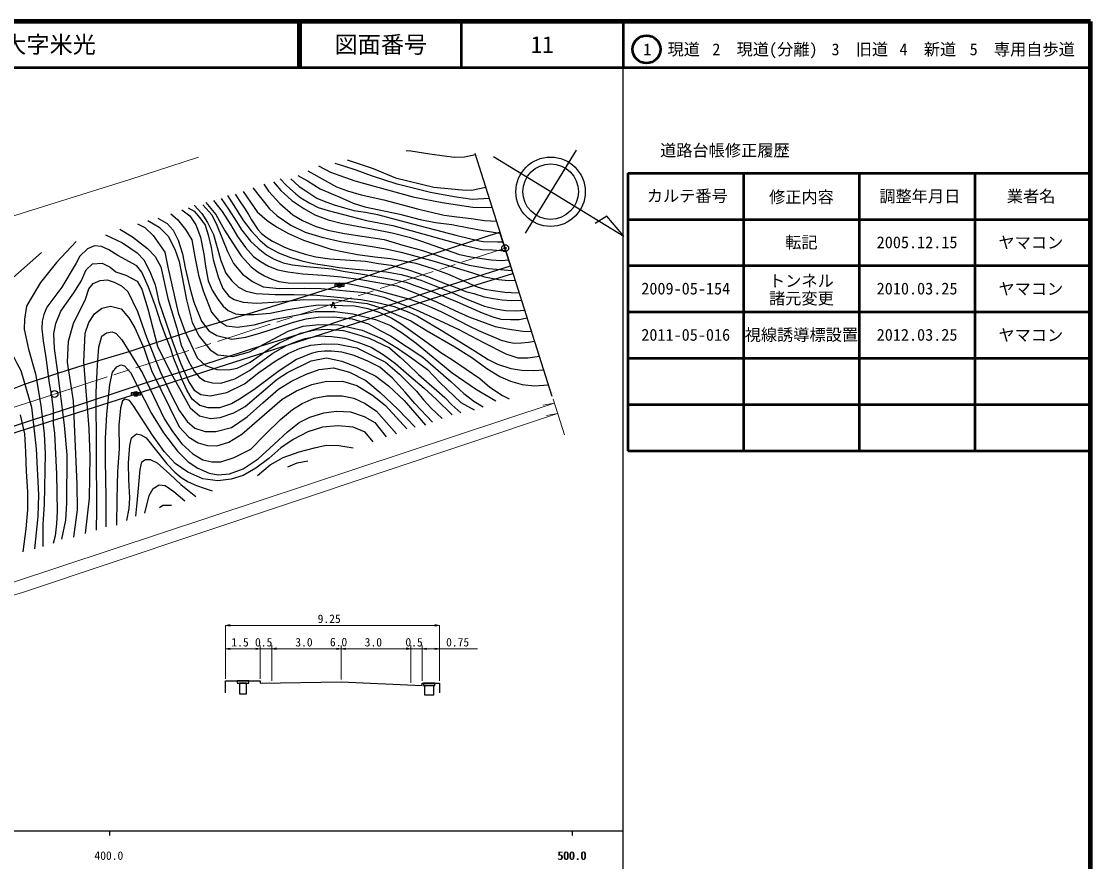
# Model space of a CAD drawing. Units: millimetres at full size, sheet at 1:1000, with parts at other scales. Extents: x 40000 to 680000, y 20000 to 380000.
# Drawn here: x 448944 to 680000, y 198357 to 380000 of the extents above; entities that cross this region are included whole.
import ezdxf
from ezdxf.enums import TextEntityAlignment as Align

# ---------------------------------------------------------------- set-up
doc = ezdxf.new("R2010")
doc.units = ezdxf.units.MM
doc.header["$LTSCALE"] = 1000
doc.header["$PDMODE"] = 32
doc.header["$PDSIZE"] = 500
doc.linetypes.add('CHAIN', pattern=[18.5, 12, -1.5, 3.5, -1.5])
for name, color, linetype, lineweight in [('M-BGD', 7, 'Continuous', 25), ('M-BMK', 2, 'CHAIN', 13), ('M-BMK-OTRS', 5, 'Continuous', 25), ('M-BMK-SRVR', 3, 'Continuous', 25), ('M-STR-HTXT', 7, 'Continuous', 13), ('M-TTL', 2, 'Continuous', 140), ('M-TTL-BAND', 7, 'Continuous', 25), ('M-TTL-FRAM', 2, 'Continuous', 50), ('M-TTL-LINE', 7, 'Continuous', 50)]:
    doc.layers.add(name, color=color, linetype=linetype, lineweight=lineweight)
doc.layers.add('M-OTRS', color=6, linetype='Continuous')
doc.layers.add('M-TTL-TXT', color=7, linetype='Continuous')
doc.styles.add('ＭＳ ゴシック', font='')
doc.styles.get('ＭＳ ゴシック').set_extended_font_data('MS Gothic')

# ---------------------------------------------------------------- blocks, each defined once
blk = doc.blocks.new('open_arrow')
at = {"color": 0, "linetype": 'Continuous', "lineweight": -2}
blk.add_lwpolyline([(7.5, 1.25), (0, 0), (7.5, -1.25)], dxfattribs=at)

msp = doc.modelspace()

# ---------------------------------------------------------------- hatches: boundary and pattern name
at = {"layer": 'M-BGD'}
for points in [[(518197, 322978, -1), (517197, 322978, -1)], [(474186, 299473, -1), (473186, 299473, -1)]]:
    msp.add_hatch(color=256, dxfattribs=at).paths.add_polyline_path(points)

# ---------------------------------------------------------------- linework, layer by layer
for p, q in [((552277, 334414), (555145, 325522)), ((516457, 318176), (516958, 318176))]:
    msp.add_line(p, q, dxfattribs=at)
for points in [[(547081, 351155), (544731, 350665), (542523, 350568), (540283, 350830), (537173, 351305), (534493, 351761), (533099, 351921), (532068, 351988)], [(550086, 341683), (546372, 341519), (542467, 342038), (537356, 342973), (530147, 344841), (524593, 346611), (521310, 347857), (518630, 348687), (516761, 349248)], [(519367, 350053), (524964, 348184), (529790, 346197), (538105, 344124), (544195, 343596), (546218, 343545), (549308, 344135)], [(508677, 346682), (510783, 345499), (513510, 343835), (518242, 341779), (520630, 340688), (523137, 339887), (530747, 338356), (535100, 337198), (538409, 336536), (541979, 336095), (545641, 335389), (548709, 334787), (551824, 334268), (552249, 334242), (552451, 334227)], [(510867, 347715), (514580, 345569), (517066, 344197), (519407, 343358), (522377, 342503), (527252, 341422), (530990, 340418), (534525, 339466), (536947, 338885), (540289, 338110), (543049, 337723), (546158, 337384), (549031, 336948), (551623, 336837)], [(550715, 339700), (546523, 339765), (539892, 340784), (533873, 341906), (521065, 345428), (515850, 347310), (513198, 348703)], [(501303, 344811), (502317, 343262), (504768, 340643), (507586, 338193), (509671, 336982), (512404, 335743), (515165, 334898), (518772, 334109), (527315, 332874), (531407, 331651), (535634, 330440), (541832, 328385), (545721, 327315), (549874, 326551), (555009, 326159)], [(503396, 345292), (505016, 343433), (507395, 341275), (509954, 339537), (512373, 338178), (515272, 337079), (518077, 336375), (521536, 335696), (525015, 335056), (529073, 334257), (532718, 333334), (535197, 332575), (543621, 329600), (546098, 329076), (550484, 328430), (552676, 328337), (554292, 328422)], [(504899, 345951), (506255, 344543), (508219, 342751), (509340, 341822), (511308, 340674), (513112, 339799), (515215, 339085), (523521, 336963)], [(507148, 345960), (508987, 344340), (510390, 343359), (512821, 341817), (514395, 341132), (516545, 340322), (518736, 339679), (520777, 339134), (523333, 338745), (525889, 338246), (532104, 336568), (542809, 333750), (546099, 333006), (547960, 332530), (548812, 332391), (551813, 332310), (553039, 332371)], [(493516, 342332), (496936, 336913), (498577, 334685), (500454, 332686), (502147, 331279), (504479, 329965), (507090, 328965), (509580, 328231), (512073, 327678), (515420, 327169), (517603, 326801), (521153, 326434), (524704, 326128), (527825, 325843), (530998, 325269), (532895, 324799), (535262, 324045), (542476, 321172), (544840, 320083), (549008, 318459), (551410, 317860), (553552, 317534), (555878, 317391), (557738, 317555)], [(495172, 342671), (496239, 340993), (497157, 339635), (498031, 338267), (498657, 337111), (500058, 335015), (500815, 334132), (502033, 333182), (503212, 332488), (504668, 331763), (505825, 331219), (507126, 330709), (510245, 329708), (512593, 329068), (515582, 328702), (523300, 328156), (526103, 327666), (528878, 327270), (532387, 326352), (534921, 325522), (537308, 324619), (540441, 323326), (542694, 322526), (545021, 321578), (546700, 321161), (548968, 320479), (550969, 320094), (552807, 319768), (554811, 319694), (557059, 319697)], [(496880, 343257), (498435, 340893), (499924, 338815), (502047, 336954), (504040, 335554), (506698, 334142), (509939, 332698), (515786, 330776), (518609, 330160), (521587, 329634), (525315, 329129), (528731, 328736), (534189, 327744), (537891, 326543), (541044, 325405), (547456, 322582), (549104, 322121), (550900, 321793), (553396, 321443), (554775, 321377), (556551, 321298)], [(498990, 344019), (502585, 339497), (504245, 337980), (507179, 335944), (510266, 334456), (513857, 333340), (518257, 332356), (521593, 331871), (524724, 331346), (527702, 330799), (531030, 330120), (538159, 328188), (546178, 325738), (549040, 324774), (552040, 324183), (554186, 324008), (555682, 324039)], [(484967, 339703), (486258, 338954), (487486, 337539), (488652, 335978), (489277, 333875), (489964, 331149), (490381, 328547), (491489, 324801), (492447, 322220), (493759, 320597), (494946, 319910), (496862, 319327), (499840, 319057), (504483, 319390), (509960, 319868), (517026, 319794), (523648, 318979), (526616, 318093), (533075, 315239), (536639, 313117), (542582, 309671), (546280, 307310), (549556, 304995), (552367, 303247), (554616, 302248), (557136, 301519), (559843, 301207), (562848, 301446)], [(486257, 340284), (487944, 338432), (489131, 336496), (490464, 333915), (492065, 328271), (493151, 325539), (494421, 323895), (495858, 322522), (497544, 321668), (499648, 321190), (503756, 320934), (507921, 320955), (512773, 320809), (522318, 319885), (525526, 319308), (529503, 318330), (532668, 317123), (534551, 316266), (537009, 314809), (540049, 313060), (546992, 308693), (549844, 306936), (551844, 305916), (554676, 304979), (557091, 304584), (559703, 304539), (561821, 304682)], [(488123, 340330), (490084, 338151), (491201, 335924), (493482, 330224), (494809, 327657), (496762, 325345), (498895, 323753), (501208, 322642), (504634, 322252), (510199, 322339), (513745, 322249), (523149, 321406), (527265, 320387), (533584, 317920), (537250, 316298), (543319, 313475), (548835, 310611), (553612, 308118), (556226, 307277), (558390, 307277), (560881, 307647)], [(488820, 340839), (490983, 338236), (492866, 334834), (495269, 331030), (496435, 329314), (498573, 326940), (500106, 325783), (501509, 324961), (503036, 324240), (504561, 323782), (506625, 323512), (519111, 323383), (523757, 322460), (528605, 321080), (532852, 319956), (535308, 319059), (537169, 318330), (539549, 317290), (541478, 316359), (545611, 314186), (547758, 313188), (552627, 311102), (554253, 310621), (555534, 310459), (557018, 310540), (558516, 310635), (559855, 310883)], [(490452, 341294), (492356, 338879), (494118, 336095), (495681, 333510), (497358, 331153), (499120, 329164), (500598, 328057), (502360, 327062), (504330, 326286), (506518, 325832), (509758, 325405), (514107, 325150), (518029, 324781), (522292, 324184), (530076, 322803), (534186, 321280), (538620, 319376), (542627, 317502), (545640, 316110), (551300, 314064), (553952, 313520), (557305, 313037), (559202, 312941)], [(492081, 341702), (493672, 339438), (495346, 336828), (496590, 334850), (498449, 332497), (500102, 330947), (501898, 329520), (503571, 328602), (505509, 327827), (507550, 327399), (510578, 326987), (516117, 326472), (518495, 326008), (522648, 325330), (528496, 324368), (532115, 323588), (534404, 322744), (537918, 321539), (540837, 320309), (543083, 319351), (548552, 316962), (550831, 316144), (552563, 315658), (554652, 315558), (556540, 315586), (558268, 315885)], [(478424, 337433), (480424, 336335), (481742, 334897), (482839, 332678), (483766, 329728), (484306, 326742), (485331, 322403), (486209, 319282), (487892, 315161), (489481, 313124), (491189, 312076), (494409, 311320), (497482, 311734), (500654, 312661), (504532, 313904), (507777, 314953), (510509, 315684), (513046, 316025), (516471, 316100), (520448, 315686), (523960, 314588), (526473, 313199), (528717, 312053), (535702, 307436), (541768, 302156), (544548, 299554), (546695, 297921), (548720, 296653)], [(481254, 338394), (482666, 337170), (484424, 335037), (485806, 332746), (486402, 329106), (487250, 325122), (488223, 321764), (490046, 317173), (491522, 315322), (493248, 314193), (495634, 313910), (499213, 314381), (503640, 315636), (507941, 316452), (512461, 317299), (516699, 317299), (520592, 316765), (525458, 315542), (528737, 314284), (531248, 312684), (534231, 310456), (542046, 304035), (547312, 300431), (551456, 297952)], [(483633, 339285), (485320, 337986), (486620, 336026), (487624, 333382), (488399, 329690), (488695, 327091), (489335, 323914), (490201, 321886), (491364, 319925), (492531, 318462), (493648, 317482), (495222, 316775), (496522, 316616), (499258, 316616), (502724, 316935), (506168, 317664), (510557, 318392), (513043, 318689), (521026, 318506), (523829, 317959), (526383, 317070), (528986, 315838), (530978, 314605), (536572, 310661), (539560, 308445), (542137, 306827), (547992, 302773), (550173, 300939), (552936, 299112), (554373, 298405)], [(470244, 335116), (472978, 333447), (476168, 330866), (477889, 329196), (479053, 326919), (480623, 320088), (482547, 313713), (483508, 310019), (485130, 306370), (486272, 304359), (487357, 303112), (488518, 302281), (490220, 301855), (492058, 301797), (495076, 302745), (498229, 304504), (500338, 306128), (503304, 308260), (506392, 310024), (508547, 310851), (510288, 311431), (513151, 312050), (516034, 311895), (518867, 311487), (521653, 310637), (524496, 309554), (527089, 308007), (529758, 306016), (532688, 303517), (535977, 300675), (538608, 298355), (542051, 294971)], [(474008, 336231), (475656, 335451), (477391, 333746), (479976, 330138), (480572, 326897), (482848, 316980), (484276, 313014), (486925, 307246), (488763, 305633), (491163, 304708), (493678, 304650), (495558, 305055), (498362, 306327), (502468, 309216), (504608, 310459), (509245, 312630), (512454, 313294), (515017, 313436), (518586, 313147), (521391, 312396), (524080, 311500), (528462, 309435), (530796, 307421), (532560, 305860), (534729, 303693), (540422, 298698), (541958, 297104), (543895, 295341)], [(476298, 336958), (478687, 335532), (480645, 333574), (482139, 330788), (483035, 328068), (484635, 319786), (485863, 314877), (487390, 311958), (489713, 309005), (491372, 307911), (494625, 307579), (498243, 308541), (506599, 313007), (509826, 314114), (513211, 314479), (517559, 314379), (522577, 313245), (526936, 311391), (530255, 309368), (533242, 307278), (536694, 304723), (539416, 301838), (543929, 297598), (546761, 295989)], [(523521, 336963), (529193, 335853), (544803, 331581), (548474, 330696), (550721, 330580), (552540, 330502), (553636, 330488)], [(447085, 300531), (449624, 301559), (456789, 303947), (462502, 305761), (472236, 308633), (486726, 313451), (499120, 317109), (511019, 320841), (519332, 323501), (532361, 327975), (552277, 334414)], [(467146, 333862), (470772, 332145), (473962, 329965), (475380, 328439), (476689, 325932), (477834, 323043), (478652, 319392), (481744, 310352), (483403, 305998), (485205, 301926), (486296, 300291), (487687, 299337), (489759, 299037), (493330, 299800), (497147, 301653), (500283, 304078), (503810, 306562), (506591, 308197), (509154, 309369), (511499, 309996), (514443, 310323), (517427, 310242), (521435, 309424), (527617, 306358), (530651, 303729), (534304, 300050), (535817, 298185), (537508, 296387), (539880, 294152)], [(460791, 332439), (456512, 327872), (453103, 323522), (450855, 319825), (450066, 318413), (449602, 315633), (449531, 313494), (450458, 309145), (452027, 303797), (453169, 296953), (453892, 290841), (454081, 286567), (453885, 275618), (453578, 271284), (453610, 266467)], [(537778, 293342), (533965, 297373), (531912, 299865), (529113, 302879), (526426, 305222), (523794, 306555), (520874, 307780), (518205, 308501), (515949, 308700), (514416, 308700), (513028, 308556), (511532, 308213), (508431, 306880), (504641, 304484), (499196, 300322), (496050, 298356), (494320, 297311), (491742, 296428), (489326, 296428), (487505, 296933), (485882, 298320), (484671, 300286), (483661, 302503), (482850, 304845), (481894, 307097), (481118, 309536), (480054, 312077), (479044, 314852), (477907, 318467), (476447, 322575), (474947, 325758), (473865, 327164), (469785, 329371), (467854, 330644), (466232, 331364), (464771, 331472), (463221, 330824), (461598, 329274), (460787, 327724), (457652, 322566), (454454, 318216), (453767, 316614), (453440, 315219), (453368, 313508), (453620, 310949), (454235, 307319), (454938, 301766), (455348, 299428), (455804, 296062), (455822, 293053), (456129, 291016), (456554, 282135), (456665, 274144), (456543, 271363), (456219, 268750), (455840, 267129)], [(453291, 330018), (445220, 322932), (443723, 320998), (443221, 318576), (443723, 315068), (444266, 312646), (446230, 309597), (447985, 306131), (448828, 304519), (451100, 296574), (452168, 287560), (452639, 277647), (452516, 272983), (451765, 265942)], [(438008, 289463), (451560, 293915), (457848, 295928), (463304, 297746), (475998, 301929), (484603, 304616), (491872, 306960), (498668, 309185), (504280, 310975), (513492, 313832), (518385, 315469), (529479, 319006), (538952, 322193), (554618, 327154)], [(457720, 268069), (458563, 272137), (458783, 275874), (458873, 286317), (458233, 292743), (456719, 304684), (456106, 309280), (455961, 312517), (456364, 314679), (457464, 317353), (460287, 321311), (461827, 323839), (462963, 326294), (464283, 327576), (466373, 327760), (468133, 326844), (469379, 325854), (471505, 325158), (473962, 323839), (474952, 322117), (476235, 317830), (478362, 309786), (480781, 304822), (485446, 296429), (487465, 294732), (489811, 294183), (491864, 294366), (494871, 295355), (497290, 296748), (504227, 302624), (506456, 304113), (511584, 306610), (514896, 307231), (518201, 306570), (521354, 305288), (525570, 303272), (528246, 301184), (531692, 298032), (536238, 292683)], [(289567, 252486), (303813, 252813), (314263, 253754), (321775, 254827), (339980, 258271), (349857, 260871), (358796, 263386), (382274, 270252), (404163, 277270), (438379, 287966), (446468, 290741), (474695, 299797), (491435, 305238), (513766, 312383), (532442, 318387), (541844, 321410), (555145, 325522)], [(460253, 268467), (461060, 274403), (460986, 279972), (460426, 292924), (460216, 297946), (458879, 306342), (459153, 310858), (460181, 314718), (462769, 319948), (463554, 322157), (464434, 323329), (465974, 323952), (467477, 324099), (468980, 323622), (470557, 322816), (471913, 321570), (474039, 317247), (475982, 311750), (478952, 304312), (481413, 299095), (483100, 295797), (484755, 293518), (486441, 292089), (488677, 291319), (490950, 291319), (494323, 292236), (497733, 294544), (501142, 297512), (504479, 300517), (507301, 302239), (510308, 303631), (513277, 304730), (516357, 305097), (519840, 304181), (523377, 302347), (526493, 299782), (530269, 296191), (534009, 292270)], [(517251, 323203), (516697, 323203), (516697, 322753), (517251, 322753)], [(518697, 322978), (518697, 323203), (518144, 323203)], [(518144, 322753), (518697, 322753), (518697, 322978)], [(515932, 318176), (516320, 319364), (516708, 318176)], [(462809, 269316), (463699, 276954), (463810, 285889), (463589, 292025), (462405, 306389), (462692, 312619), (463515, 314916), (464776, 316769), (466298, 317999), (468227, 318444), (470490, 317888), (472196, 315886), (473495, 313735), (475498, 309212), (477056, 304504), (483025, 292383), (485150, 290144), (487116, 288884), (489193, 288290), (491196, 288253), (493793, 289032), (496575, 290737), (505263, 298323), (508389, 300160), (511691, 301532), (514621, 302162), (518331, 302237), (521409, 301310), (524785, 299196), (527641, 296972), (532222, 291898)], [(465146, 270031), (465236, 274388), (465102, 299741), (465414, 305781), (465713, 309571), (466310, 311929), (467325, 312675), (468550, 312884), (469415, 312496), (470640, 311123), (475100, 303926), (479878, 294034), (481604, 291359), (483604, 288703), (485963, 286524), (488119, 285235), (490120, 284788), (492031, 284788), (494957, 285713), (498540, 287503), (501645, 290667), (504960, 293949), (507527, 296068), (509647, 297411), (512231, 298519), (514918, 299056), (518232, 299086), (520770, 298519), (523248, 297385), (525697, 295714), (529991, 290872)], [(467268, 270749), (467298, 277016), (467089, 285163), (467149, 289848), (467417, 295088), (468074, 301475), (468641, 304160), (469567, 305354), (470433, 305742), (471209, 305533), (472553, 304131), (477077, 295216), (479629, 291030), (482651, 287114), (484950, 284786), (487040, 283443), (489488, 282309), (491441, 281976), (493919, 282155), (496845, 283259), (500100, 285408), (503474, 288512), (506430, 291257), (508968, 293286), (511245, 294426), (514321, 295411), (517008, 295769), (520083, 295560), (523039, 294605), (525339, 293292), (527787, 290159)], [(524992, 289074), (523209, 291188), (520672, 292305), (517379, 292546), (514025, 292244), (510853, 291278), (507681, 289587), (504992, 287776), (502394, 285511), (499584, 283427), (496855, 281824), (494287, 281009), (491386, 280677), (488124, 281130), (484921, 282579), (482202, 284391), (479815, 286987), (477248, 290550), (473158, 296856), (472316, 298043), (471379, 298314), (470805, 297952), (470352, 296352), (470020, 292698), (470080, 287565), (469718, 282673), (469564, 276712), (469534, 271096)], [(473240, 299698), (472686, 299698), (472686, 299248), (473240, 299248)], [(474686, 299473), (474686, 299698), (474133, 299698)], [(474133, 299248), (474686, 299248), (474686, 299473)], [(448703, 294953), (449605, 290801), (449868, 286979), (450001, 282659), (450287, 278331), (450243, 274421), (449870, 270300), (449276, 265292)], [(471739, 272092), (472253, 274719), (472344, 277014), (472132, 280879), (472102, 284563), (472374, 288307), (472766, 289998), (473794, 290813), (474730, 290602), (475939, 289938), (480394, 284339), (482132, 282540), (483492, 281423), (485002, 280456), (486785, 279671), (488476, 279067), (490138, 278524)], [(499969, 281818), (502726, 284143), (505527, 285737), (508980, 286930), (512273, 287776), (514780, 288410), (517560, 288319), (520672, 287806)], [(473673, 273058), (474035, 276652), (474644, 283124), (474942, 284774), (475757, 285318), (476754, 285288), (478295, 284533), (481044, 282117), (483371, 279883), (486634, 277316)], [(506518, 283713), (508542, 284574), (510869, 285005)], [(475637, 273662), (476543, 277527), (477389, 279007), (478718, 279792), (480047, 279701), (481860, 278403), (484277, 276320)], [(478779, 274900), (479504, 275414), (481377, 275383)], [(493071, 234832), (493071, 237405), (500571, 237405), (500571, 236931), (518071, 237221), (535571, 236428), (535571, 236928), (539321, 236928), (539321, 234832)]]:
    msp.add_lwpolyline(points, dxfattribs=at)
for points in [[(495571, 236905), (498071, 236905), (498071, 237405), (495571, 237405)], [(496071, 234655), (497571, 234655), (497571, 236905), (496071, 236905)], [(535821, 236428), (538321, 236428), (538321, 236928), (535821, 236928)], [(536071, 234428), (538071, 234428), (538071, 236428), (536071, 236428)]]:
    msp.add_lwpolyline(points, close=True, dxfattribs=at)
for centre in [(517697, 322978), (473686, 299473)]:
    msp.add_circle(centre, 500, dxfattribs=at)
at = {"layer": 'M-BMK'}
msp.add_lwpolyline([(391600, 278709), (456098, 299428), (553484, 330970)], dxfattribs=at)
at = {"layer": 'M-BMK-OTRS'}
msp.add_line((563660, 298884), (546999, 351415), dxfattribs=at)
at = {"layer": 'M-BMK-SRVR'}
for p, q in [((568795, 352159), (557836, 334246)), ((550946, 350769), (579122, 333533)), ((575482, 337877), (572934, 336292)), ((579122, 333533), (575482, 337877))]:
    msp.add_line(p, q, dxfattribs=at)
for centre, radius in [((563294, 343166), 7500), ((563316, 343202), 6000), ((553484, 330970), 750), ((456098, 299428), 750)]:
    msp.add_circle(centre, radius, dxfattribs=at)
at = {"layer": 'M-OTRS'}
msp.add_point((553484, 330970), dxfattribs=at)
at = {"layer": 'M-STR-HTXT'}
for p, q in [((566286, 290606), (563836, 298330)), ((564104, 297484), (561689, 297044)), ((564808, 295264), (562395, 294815)), ((493071, 244845), (493071, 249424)), ((493071, 249423), (539321, 249423)), ((539321, 244032), (539321, 249424)), ((493071, 237905), (493071, 245095)), ((500571, 237905), (500571, 245095)), ((503071, 237721), (503071, 245095)), ((503072, 237472), (503072, 245140)), ((518071, 237721), (518071, 245095)), ((533070, 237041), (533070, 245140)), ((535571, 237428), (535571, 245095)), ((493071, 244345), (500571, 244345)), ((498571, 244345), (505071, 244345)), ((503071, 244345), (518071, 244345)), ((533070, 244390), (503072, 244390)), ((518071, 244345), (533070, 244345)), ((531070, 244345), (537571, 244345)), ((535571, 244345), (547527, 244345)), ((539321, 237428), (539321, 244346))]:
    msp.add_line(p, q, dxfattribs=at)
for points in [[(187857, 329656), (199526, 323613), (211300, 318599), (229302, 312466), (245888, 308423), (261193, 305795), (280244, 304305), (288578, 304233), (300238, 304466), (319400, 305915), (333862, 307476), (344725, 309240), (354262, 311126), (389830, 320474), (412151, 326774), (431841, 333129), (456216, 340800), (472351, 345788), (487187, 350639)], [(564104, 297484), (447011, 258664), (408928, 246976), (384485, 240371), (369219, 236903), (357260, 234766), (349702, 233511), (337931, 232375), (313063, 230560), (291079, 230084), (255955, 231222)], [(564808, 295264), (449207, 256504), (405219, 243717), (379329, 237001), (351182, 231399), (326324, 228842), (306403, 227737), (291208, 227525), (276021, 227678), (262887, 228230), (254110, 228783), (231682, 231464), (217942, 234534), (201658, 238353), (186261, 243031), (168927, 250247), (162029, 253078), (127643, 266944), (116742, 270575), (110006, 272305), (101938, 273659), (93501, 274029), (88816, 273600), (84900, 272685)]]:
    msp.add_lwpolyline(points, dxfattribs=at)
at = {"layer": 'M-TTL'}
for p, q in [((680000, 380000), (40000, 380000)), ((680000, 20000), (680000, 380000))]:
    msp.add_line(p, q, dxfattribs=at)
at = {"layer": 'M-TTL-BAND'}
for p, q in [((579000, 20000), (579000, 370000)), ((40000, 205000), (579000, 205000)), ((468000, 205000), (468000, 204000)), ((568000, 205000), (568000, 204000))]:
    msp.add_line(p, q, dxfattribs=at)
at = {"layer": 'M-TTL-FRAM'}
for p, q in [((580000, 347197), (580000, 287197)), ((580000, 347197), (680000, 347197)), ((580000, 287197), (680000, 287197))]:
    msp.add_line(p, q, dxfattribs=at)
at = {"layer": 'M-TTL-LINE'}
for p, q in [((508747, 380000), (508747, 370000)), ((509247, 380000), (509247, 370000)), ((543997, 380000), (543997, 370000)), ((579000, 380000), (579000, 370000)), ((40000, 370000), (680000, 370000)), ((605000, 347197), (605000, 287197)), ((630000, 347197), (630000, 287197)), ((655000, 347197), (655000, 287197)), ((580000, 337197), (680000, 337197)), ((580000, 327197), (680000, 327197)), ((580000, 317197), (680000, 317197)), ((580000, 307197), (680000, 307197)), ((580000, 297197), (680000, 297197))]:
    msp.add_line(p, q, dxfattribs=at)
msp.add_circle((584031, 373958), 3000, dxfattribs=at)

# ---------------------------------------------------------------- block references
at = {"layer": 'M-STR-HTXT', "xscale": 133, "yscale": 133}
for p in [(493071, 249423), (493071, 244345), (503071, 244345), (503071, 244345), (503072, 244390), (518071, 244345), (535571, 244345), (535571, 244345)]:
    msp.add_blockref('open_arrow', p, dxfattribs=at)
at = {"layer": 'M-STR-HTXT', "xscale": 133, "yscale": 133, "rotation": 180}
for p in [(539321, 249423), (500571, 244345), (500571, 244345), (518071, 244345), (533070, 244390), (533070, 244345), (533070, 244345), (539321, 244345)]:
    msp.add_blockref('open_arrow', p, dxfattribs=at)

# ---------------------------------------------------------------- texts
at = {"layer": 'M-STR-HTXT', "style": 'ＭＳ ゴシック'}
for s, p in [('9.25', (515460, 250860)), ('1.5', (496196, 245783)), ('0.5', (501304, 245783)), ('3.0', (510003, 245783)), ('6.0', (517484, 245827)), ('3.0', (525002, 245783)), ('0.5', (533803, 245783)), ('0.75', (543219, 245783))]:
    msp.add_text(s, height=1833, dxfattribs=at).set_placement(p, align=Align.MIDDLE_CENTER)
at = {"layer": 'M-TTL-BAND', "style": 'ＭＳ ゴシック'}
for s, p in [('400.0', (467844, 198195)), ('500.0', (567844, 198195)), ('500.0', (568000, 198195))]:
    msp.add_text(s, height=1833, dxfattribs=at).set_placement(p, align=Align.BOTTOM_CENTER)
at = {"layer": 'M-TTL-TXT', "style": 'ＭＳ ゴシック'}
msp.add_text('周南市大字小畑\u3000大字米光', height=3666, dxfattribs=at).set_placement((405024, 375000), align=Align.MIDDLE_LEFT)
for s, height, p in [('図面番号', 3666, (526622, 375000)), ('11', 3666, (561497, 375000)), ('1\u3000現道', 2566, (589448, 373958)), ('2\u3000現道(分離)', 2566, (609619, 373958)), ('3\u3000旧道', 2566, (630121, 373958)), ('4\u3000新道', 2566, (644824, 373958)), ('5\u3000専用自歩道', 2566, (665228, 373958)), ('道路台帳修正履歴', 2566, (600968, 352113)), ('カルテ番号', 2566, (592839, 342277)), ('修正内容', 2566, (617509, 342023)), ('調整年月日', 2566, (643089, 342197)), ('業者名', 2566, (667134, 342197)), ('転記', 2566, (617500, 332245)), ('2005.12.15', 2566, (642500, 332245)), ('ヤマコン', 2566, (667077, 332189)), ('2009-05-154', 2566, (592500, 322245)), ('トンネル', 2566, (617500, 323916)), ('2010.03.25', 2566, (642500, 322245)), ('ヤマコン', 2566, (667077, 322189)), ('諸元変更', 2566, (617500, 320119)), ('2011-05-016', 2566, (592500, 312245)), ('視線誘導標設置', 2566, (617500, 312245)), ('2012.03.25', 2566, (642500, 312245)), ('ヤマコン', 2566, (667077, 312189))]:
    msp.add_text(s, height=height, dxfattribs=at).set_placement(p, align=Align.MIDDLE_CENTER)

doc.saveas('drawing.dxf')
